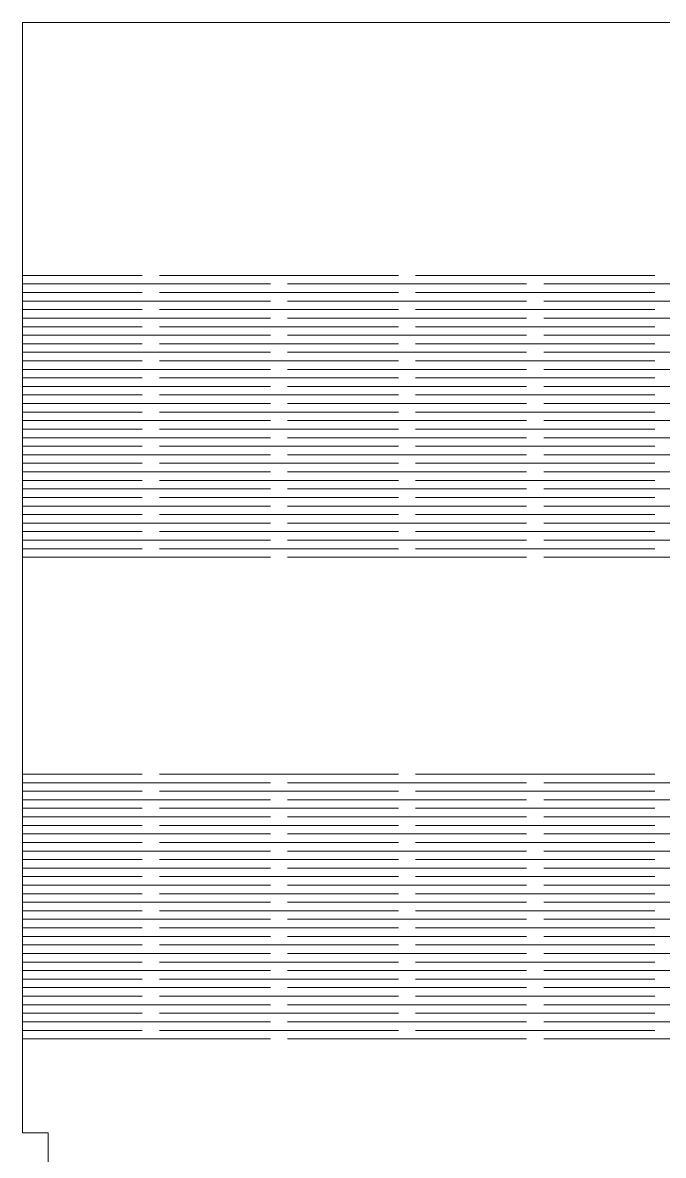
# Model space of a CAD drawing. Header units: centimetres. Extents: x -55.8 to 27.7, y -32.1 to 37.5.
# Drawn here: x -49.29 to -41.79, y -18.95 to -5.68 of the extents above; entities that cross this region are included whole.
import ezdxf

# ---------------------------------------------------------------- set-up
doc = ezdxf.new("R2010")
doc.units = ezdxf.units.CM
doc.header["$MEASUREMENT"] = 0
doc.layers.add('Grab', color=7, linetype='Continuous')

msp = doc.modelspace()

# ---------------------------------------------------------------- linework, layer by layer
at = {"layer": 'Grab', "color": 1, "lineweight": 9}
for points in [[(-22.31111, -5.68445), (-22.31111, -5.68445), (-49.29111, -5.68445), (-49.29111, -5.68445)], [(-49.29111, -5.68445), (-49.29111, -5.68445), (-49.29111, -17.68445), (-49.29111, -17.68445)], [(-49.29111, -17.68445), (-49.29111, -17.68445), (-49.29111, -18.68445), (-49.29111, -18.68445)], [(-49.29111, -18.68445), (-49.29111, -18.68445), (-48.99111, -18.68445), (-48.99111, -18.68445)], [(-48.99111, -18.68445), (-48.99111, -18.68445), (-48.99111, -19.67445), (-48.99111, -19.67445)]]:
    msp.add_open_spline(points, degree=3, dxfattribs=at)
at = {"layer": 'Grab', "color": 3, "lineweight": 9}
for points in [[(-49.29111, -8.64445), (-49.29111, -8.64445), (-47.89111, -8.64445), (-47.89111, -8.64445)], [(-49.29111, -8.74445), (-49.29111, -8.74445), (-46.39111, -8.74445), (-46.39111, -8.74445)], [(-47.69111, -8.64445), (-47.69111, -8.64445), (-44.89111, -8.64445), (-44.89111, -8.64445)], [(-46.19111, -8.74445), (-46.19111, -8.74445), (-43.39111, -8.74445), (-43.39111, -8.74445)], [(-44.69111, -8.64445), (-44.69111, -8.64445), (-41.89111, -8.64445), (-41.89111, -8.64445)], [(-43.19111, -8.74445), (-43.19111, -8.74445), (-40.39111, -8.74445), (-40.39111, -8.74445)], [(-49.29111, -8.84445), (-49.29111, -8.84445), (-47.89111, -8.84445), (-47.89111, -8.84445)], [(-47.69111, -8.84445), (-47.69111, -8.84445), (-44.89111, -8.84445), (-44.89111, -8.84445)], [(-44.69111, -8.84445), (-44.69111, -8.84445), (-41.89111, -8.84445), (-41.89111, -8.84445)], [(-49.29111, -8.94445), (-49.29111, -8.94445), (-46.39111, -8.94445), (-46.39111, -8.94445)], [(-46.19111, -8.94445), (-46.19111, -8.94445), (-43.39111, -8.94445), (-43.39111, -8.94445)], [(-43.19111, -8.94445), (-43.19111, -8.94445), (-40.39111, -8.94445), (-40.39111, -8.94445)], [(-49.29111, -9.04445), (-49.29111, -9.04445), (-47.89111, -9.04445), (-47.89111, -9.04445)], [(-49.29111, -9.14445), (-49.29111, -9.14445), (-46.39111, -9.14445), (-46.39111, -9.14445)], [(-47.69111, -9.04445), (-47.69111, -9.04445), (-44.89111, -9.04445), (-44.89111, -9.04445)], [(-46.19111, -9.14445), (-46.19111, -9.14445), (-43.39111, -9.14445), (-43.39111, -9.14445)], [(-44.69111, -9.04445), (-44.69111, -9.04445), (-41.89111, -9.04445), (-41.89111, -9.04445)], [(-43.19111, -9.14445), (-43.19111, -9.14445), (-40.39111, -9.14445), (-40.39111, -9.14445)], [(-49.29111, -9.24445), (-49.29111, -9.24445), (-47.89111, -9.24445), (-47.89111, -9.24445)], [(-47.69111, -9.24445), (-47.69111, -9.24445), (-44.89111, -9.24445), (-44.89111, -9.24445)], [(-44.69111, -9.24445), (-44.69111, -9.24445), (-41.89111, -9.24445), (-41.89111, -9.24445)], [(-49.29111, -9.34445), (-49.29111, -9.34445), (-46.39111, -9.34445), (-46.39111, -9.34445)], [(-46.19111, -9.34445), (-46.19111, -9.34445), (-43.39111, -9.34445), (-43.39111, -9.34445)], [(-43.19111, -9.34445), (-43.19111, -9.34445), (-40.39111, -9.34445), (-40.39111, -9.34445)], [(-49.29111, -9.44445), (-49.29111, -9.44445), (-47.89111, -9.44445), (-47.89111, -9.44445)], [(-49.29111, -9.54445), (-49.29111, -9.54445), (-46.39111, -9.54445), (-46.39111, -9.54445)], [(-47.69111, -9.44445), (-47.69111, -9.44445), (-44.89111, -9.44445), (-44.89111, -9.44445)], [(-46.19111, -9.54445), (-46.19111, -9.54445), (-43.39111, -9.54445), (-43.39111, -9.54445)], [(-44.69111, -9.44445), (-44.69111, -9.44445), (-41.89111, -9.44445), (-41.89111, -9.44445)], [(-43.19111, -9.54445), (-43.19111, -9.54445), (-40.39111, -9.54445), (-40.39111, -9.54445)], [(-49.29111, -9.64445), (-49.29111, -9.64445), (-47.89111, -9.64445), (-47.89111, -9.64445)], [(-47.69111, -9.64445), (-47.69111, -9.64445), (-44.89111, -9.64445), (-44.89111, -9.64445)], [(-44.69111, -9.64445), (-44.69111, -9.64445), (-41.89111, -9.64445), (-41.89111, -9.64445)], [(-49.29111, -9.74445), (-49.29111, -9.74445), (-46.39111, -9.74445), (-46.39111, -9.74445)], [(-46.19111, -9.74445), (-46.19111, -9.74445), (-43.39111, -9.74445), (-43.39111, -9.74445)], [(-43.19111, -9.74445), (-43.19111, -9.74445), (-40.39111, -9.74445), (-40.39111, -9.74445)], [(-49.29111, -9.84445), (-49.29111, -9.84445), (-47.89111, -9.84445), (-47.89111, -9.84445)], [(-49.29111, -9.94445), (-49.29111, -9.94445), (-46.39111, -9.94445), (-46.39111, -9.94445)], [(-47.69111, -9.84445), (-47.69111, -9.84445), (-44.89111, -9.84445), (-44.89111, -9.84445)], [(-46.19111, -9.94445), (-46.19111, -9.94445), (-43.39111, -9.94445), (-43.39111, -9.94445)], [(-44.69111, -9.84445), (-44.69111, -9.84445), (-41.89111, -9.84445), (-41.89111, -9.84445)], [(-43.19111, -9.94445), (-43.19111, -9.94445), (-40.39111, -9.94445), (-40.39111, -9.94445)], [(-49.29111, -10.04445), (-49.29111, -10.04445), (-47.89111, -10.04445), (-47.89111, -10.04445)], [(-47.69111, -10.04445), (-47.69111, -10.04445), (-44.89111, -10.04445), (-44.89111, -10.04445)], [(-44.69111, -10.04445), (-44.69111, -10.04445), (-41.89111, -10.04445), (-41.89111, -10.04445)], [(-49.29111, -10.14445), (-49.29111, -10.14445), (-46.39111, -10.14445), (-46.39111, -10.14445)], [(-46.19111, -10.14445), (-46.19111, -10.14445), (-43.39111, -10.14445), (-43.39111, -10.14445)], [(-43.19111, -10.14445), (-43.19111, -10.14445), (-40.39111, -10.14445), (-40.39111, -10.14445)], [(-49.29111, -10.24445), (-49.29111, -10.24445), (-47.89111, -10.24445), (-47.89111, -10.24445)], [(-49.29111, -10.34445), (-49.29111, -10.34445), (-46.39111, -10.34445), (-46.39111, -10.34445)], [(-47.69111, -10.24445), (-47.69111, -10.24445), (-44.89111, -10.24445), (-44.89111, -10.24445)], [(-46.19111, -10.34445), (-46.19111, -10.34445), (-43.39111, -10.34445), (-43.39111, -10.34445)], [(-44.69111, -10.24445), (-44.69111, -10.24445), (-41.89111, -10.24445), (-41.89111, -10.24445)], [(-43.19111, -10.34445), (-43.19111, -10.34445), (-40.39111, -10.34445), (-40.39111, -10.34445)], [(-49.29111, -10.44445), (-49.29111, -10.44445), (-47.89111, -10.44445), (-47.89111, -10.44445)], [(-47.69111, -10.44445), (-47.69111, -10.44445), (-44.89111, -10.44445), (-44.89111, -10.44445)], [(-44.69111, -10.44445), (-44.69111, -10.44445), (-41.89111, -10.44445), (-41.89111, -10.44445)], [(-49.29111, -10.54445), (-49.29111, -10.54445), (-46.39111, -10.54445), (-46.39111, -10.54445)], [(-46.19111, -10.54445), (-46.19111, -10.54445), (-43.39111, -10.54445), (-43.39111, -10.54445)], [(-43.19111, -10.54445), (-43.19111, -10.54445), (-40.39111, -10.54445), (-40.39111, -10.54445)], [(-49.29111, -10.64445), (-49.29111, -10.64445), (-47.89111, -10.64445), (-47.89111, -10.64445)], [(-47.69111, -10.64445), (-47.69111, -10.64445), (-44.89111, -10.64445), (-44.89111, -10.64445)], [(-44.69111, -10.64445), (-44.69111, -10.64445), (-41.89111, -10.64445), (-41.89111, -10.64445)], [(-49.29111, -10.74445), (-49.29111, -10.74445), (-46.39111, -10.74445), (-46.39111, -10.74445)], [(-49.29111, -10.84445), (-49.29111, -10.84445), (-47.89111, -10.84445), (-47.89111, -10.84445)], [(-47.69111, -10.84445), (-47.69111, -10.84445), (-44.89111, -10.84445), (-44.89111, -10.84445)], [(-46.19111, -10.74445), (-46.19111, -10.74445), (-43.39111, -10.74445), (-43.39111, -10.74445)], [(-44.69111, -10.84445), (-44.69111, -10.84445), (-41.89111, -10.84445), (-41.89111, -10.84445)], [(-43.19111, -10.74445), (-43.19111, -10.74445), (-40.39111, -10.74445), (-40.39111, -10.74445)], [(-49.29111, -10.94445), (-49.29111, -10.94445), (-46.39111, -10.94445), (-46.39111, -10.94445)], [(-46.19111, -10.94445), (-46.19111, -10.94445), (-43.39111, -10.94445), (-43.39111, -10.94445)], [(-43.19111, -10.94445), (-43.19111, -10.94445), (-40.39111, -10.94445), (-40.39111, -10.94445)], [(-49.29111, -11.04445), (-49.29111, -11.04445), (-47.89111, -11.04445), (-47.89111, -11.04445)], [(-47.69111, -11.04445), (-47.69111, -11.04445), (-44.89111, -11.04445), (-44.89111, -11.04445)], [(-44.69111, -11.04445), (-44.69111, -11.04445), (-41.89111, -11.04445), (-41.89111, -11.04445)], [(-49.29111, -11.14445), (-49.29111, -11.14445), (-46.39111, -11.14445), (-46.39111, -11.14445)], [(-49.29111, -11.24445), (-49.29111, -11.24445), (-47.89111, -11.24445), (-47.89111, -11.24445)], [(-47.69111, -11.24445), (-47.69111, -11.24445), (-44.89111, -11.24445), (-44.89111, -11.24445)], [(-46.19111, -11.14445), (-46.19111, -11.14445), (-43.39111, -11.14445), (-43.39111, -11.14445)], [(-44.69111, -11.24445), (-44.69111, -11.24445), (-41.89111, -11.24445), (-41.89111, -11.24445)], [(-43.19111, -11.14445), (-43.19111, -11.14445), (-40.39111, -11.14445), (-40.39111, -11.14445)], [(-49.29111, -11.34445), (-49.29111, -11.34445), (-46.39111, -11.34445), (-46.39111, -11.34445)], [(-46.19111, -11.34445), (-46.19111, -11.34445), (-43.39111, -11.34445), (-43.39111, -11.34445)], [(-43.19111, -11.34445), (-43.19111, -11.34445), (-40.39111, -11.34445), (-40.39111, -11.34445)], [(-49.29111, -11.44445), (-49.29111, -11.44445), (-47.89111, -11.44445), (-47.89111, -11.44445)], [(-47.69111, -11.44445), (-47.69111, -11.44445), (-44.89111, -11.44445), (-44.89111, -11.44445)], [(-44.69111, -11.44445), (-44.69111, -11.44445), (-41.89111, -11.44445), (-41.89111, -11.44445)], [(-49.29111, -11.54445), (-49.29111, -11.54445), (-46.39111, -11.54445), (-46.39111, -11.54445)], [(-49.29111, -11.64445), (-49.29111, -11.64445), (-47.89111, -11.64445), (-47.89111, -11.64445)], [(-47.69111, -11.64445), (-47.69111, -11.64445), (-44.89111, -11.64445), (-44.89111, -11.64445)], [(-46.19111, -11.54445), (-46.19111, -11.54445), (-43.39111, -11.54445), (-43.39111, -11.54445)], [(-44.69111, -11.64445), (-44.69111, -11.64445), (-41.89111, -11.64445), (-41.89111, -11.64445)], [(-43.19111, -11.54445), (-43.19111, -11.54445), (-40.39111, -11.54445), (-40.39111, -11.54445)], [(-49.29111, -11.74445), (-49.29111, -11.74445), (-46.39111, -11.74445), (-46.39111, -11.74445)], [(-46.19111, -11.74445), (-46.19111, -11.74445), (-43.39111, -11.74445), (-43.39111, -11.74445)], [(-43.19111, -11.74445), (-43.19111, -11.74445), (-40.39111, -11.74445), (-40.39111, -11.74445)], [(-49.29111, -11.84445), (-49.29111, -11.84445), (-47.89111, -11.84445), (-47.89111, -11.84445)], [(-47.69111, -11.84445), (-47.69111, -11.84445), (-44.89111, -11.84445), (-44.89111, -11.84445)], [(-44.69111, -11.84445), (-44.69111, -11.84445), (-41.89111, -11.84445), (-41.89111, -11.84445)], [(-49.29111, -11.94445), (-49.29111, -11.94445), (-46.39111, -11.94445), (-46.39111, -11.94445)], [(-46.19111, -11.94445), (-46.19111, -11.94445), (-43.39111, -11.94445), (-43.39111, -11.94445)], [(-43.19111, -11.94445), (-43.19111, -11.94445), (-40.39111, -11.94445), (-40.39111, -11.94445)], [(-49.29111, -14.48445), (-49.29111, -14.48445), (-47.89111, -14.48445), (-47.89111, -14.48445)], [(-49.29111, -14.58445), (-49.29111, -14.58445), (-46.39111, -14.58445), (-46.39111, -14.58445)], [(-47.69111, -14.48445), (-47.69111, -14.48445), (-44.89111, -14.48445), (-44.89111, -14.48445)], [(-46.19111, -14.58445), (-46.19111, -14.58445), (-43.39111, -14.58445), (-43.39111, -14.58445)], [(-44.69111, -14.48445), (-44.69111, -14.48445), (-41.89111, -14.48445), (-41.89111, -14.48445)], [(-43.19111, -14.58445), (-43.19111, -14.58445), (-40.39111, -14.58445), (-40.39111, -14.58445)], [(-49.29111, -14.68445), (-49.29111, -14.68445), (-47.89111, -14.68445), (-47.89111, -14.68445)], [(-47.69111, -14.68445), (-47.69111, -14.68445), (-44.89111, -14.68445), (-44.89111, -14.68445)], [(-44.69111, -14.68445), (-44.69111, -14.68445), (-41.89111, -14.68445), (-41.89111, -14.68445)], [(-49.29111, -14.78445), (-49.29111, -14.78445), (-46.39111, -14.78445), (-46.39111, -14.78445)], [(-46.19111, -14.78445), (-46.19111, -14.78445), (-43.39111, -14.78445), (-43.39111, -14.78445)], [(-43.19111, -14.78445), (-43.19111, -14.78445), (-40.39111, -14.78445), (-40.39111, -14.78445)], [(-49.29111, -14.88445), (-49.29111, -14.88445), (-47.89111, -14.88445), (-47.89111, -14.88445)], [(-49.29111, -14.98445), (-49.29111, -14.98445), (-46.39111, -14.98445), (-46.39111, -14.98445)], [(-47.69111, -14.88445), (-47.69111, -14.88445), (-44.89111, -14.88445), (-44.89111, -14.88445)], [(-46.19111, -14.98445), (-46.19111, -14.98445), (-43.39111, -14.98445), (-43.39111, -14.98445)], [(-44.69111, -14.88445), (-44.69111, -14.88445), (-41.89111, -14.88445), (-41.89111, -14.88445)], [(-43.19111, -14.98445), (-43.19111, -14.98445), (-40.39111, -14.98445), (-40.39111, -14.98445)], [(-49.29111, -15.08445), (-49.29111, -15.08445), (-47.89111, -15.08445), (-47.89111, -15.08445)], [(-47.69111, -15.08445), (-47.69111, -15.08445), (-44.89111, -15.08445), (-44.89111, -15.08445)], [(-44.69111, -15.08445), (-44.69111, -15.08445), (-41.89111, -15.08445), (-41.89111, -15.08445)], [(-49.29111, -15.18445), (-49.29111, -15.18445), (-46.39111, -15.18445), (-46.39111, -15.18445)], [(-46.19111, -15.18445), (-46.19111, -15.18445), (-43.39111, -15.18445), (-43.39111, -15.18445)], [(-43.19111, -15.18445), (-43.19111, -15.18445), (-40.39111, -15.18445), (-40.39111, -15.18445)], [(-49.29111, -15.28445), (-49.29111, -15.28445), (-47.89111, -15.28445), (-47.89111, -15.28445)], [(-49.29111, -15.38445), (-49.29111, -15.38445), (-46.39111, -15.38445), (-46.39111, -15.38445)], [(-47.69111, -15.28445), (-47.69111, -15.28445), (-44.89111, -15.28445), (-44.89111, -15.28445)], [(-46.19111, -15.38445), (-46.19111, -15.38445), (-43.39111, -15.38445), (-43.39111, -15.38445)], [(-44.69111, -15.28445), (-44.69111, -15.28445), (-41.89111, -15.28445), (-41.89111, -15.28445)], [(-43.19111, -15.38445), (-43.19111, -15.38445), (-40.39111, -15.38445), (-40.39111, -15.38445)], [(-49.29111, -15.48445), (-49.29111, -15.48445), (-47.89111, -15.48445), (-47.89111, -15.48445)], [(-47.69111, -15.48445), (-47.69111, -15.48445), (-44.89111, -15.48445), (-44.89111, -15.48445)], [(-44.69111, -15.48445), (-44.69111, -15.48445), (-41.89111, -15.48445), (-41.89111, -15.48445)], [(-49.29111, -15.58445), (-49.29111, -15.58445), (-46.39111, -15.58445), (-46.39111, -15.58445)], [(-46.19111, -15.58445), (-46.19111, -15.58445), (-43.39111, -15.58445), (-43.39111, -15.58445)], [(-43.19111, -15.58445), (-43.19111, -15.58445), (-40.39111, -15.58445), (-40.39111, -15.58445)], [(-49.29111, -15.68445), (-49.29111, -15.68445), (-47.89111, -15.68445), (-47.89111, -15.68445)], [(-47.69111, -15.68445), (-47.69111, -15.68445), (-44.89111, -15.68445), (-44.89111, -15.68445)], [(-44.69111, -15.68445), (-44.69111, -15.68445), (-41.89111, -15.68445), (-41.89111, -15.68445)], [(-49.29111, -15.78445), (-49.29111, -15.78445), (-46.39111, -15.78445), (-46.39111, -15.78445)], [(-49.29111, -15.88445), (-49.29111, -15.88445), (-47.89111, -15.88445), (-47.89111, -15.88445)], [(-47.69111, -15.88445), (-47.69111, -15.88445), (-44.89111, -15.88445), (-44.89111, -15.88445)], [(-46.19111, -15.78445), (-46.19111, -15.78445), (-43.39111, -15.78445), (-43.39111, -15.78445)], [(-44.69111, -15.88445), (-44.69111, -15.88445), (-41.89111, -15.88445), (-41.89111, -15.88445)], [(-43.19111, -15.78445), (-43.19111, -15.78445), (-40.39111, -15.78445), (-40.39111, -15.78445)], [(-49.29111, -15.98445), (-49.29111, -15.98445), (-46.39111, -15.98445), (-46.39111, -15.98445)], [(-46.19111, -15.98445), (-46.19111, -15.98445), (-43.39111, -15.98445), (-43.39111, -15.98445)], [(-43.19111, -15.98445), (-43.19111, -15.98445), (-40.39111, -15.98445), (-40.39111, -15.98445)], [(-49.29111, -16.08445), (-49.29111, -16.08445), (-47.89111, -16.08445), (-47.89111, -16.08445)], [(-47.69111, -16.08445), (-47.69111, -16.08445), (-44.89111, -16.08445), (-44.89111, -16.08445)], [(-44.69111, -16.08445), (-44.69111, -16.08445), (-41.89111, -16.08445), (-41.89111, -16.08445)], [(-49.29111, -16.18445), (-49.29111, -16.18445), (-46.39111, -16.18445), (-46.39111, -16.18445)], [(-49.29111, -16.28445), (-49.29111, -16.28445), (-47.89111, -16.28445), (-47.89111, -16.28445)], [(-47.69111, -16.28445), (-47.69111, -16.28445), (-44.89111, -16.28445), (-44.89111, -16.28445)], [(-46.19111, -16.18445), (-46.19111, -16.18445), (-43.39111, -16.18445), (-43.39111, -16.18445)], [(-44.69111, -16.28445), (-44.69111, -16.28445), (-41.89111, -16.28445), (-41.89111, -16.28445)], [(-43.19111, -16.18445), (-43.19111, -16.18445), (-40.39111, -16.18445), (-40.39111, -16.18445)], [(-49.29111, -16.38445), (-49.29111, -16.38445), (-46.39111, -16.38445), (-46.39111, -16.38445)], [(-46.19111, -16.38445), (-46.19111, -16.38445), (-43.39111, -16.38445), (-43.39111, -16.38445)], [(-43.19111, -16.38445), (-43.19111, -16.38445), (-40.39111, -16.38445), (-40.39111, -16.38445)], [(-49.29111, -16.48445), (-49.29111, -16.48445), (-47.89111, -16.48445), (-47.89111, -16.48445)], [(-47.69111, -16.48445), (-47.69111, -16.48445), (-44.89111, -16.48445), (-44.89111, -16.48445)], [(-44.69111, -16.48445), (-44.69111, -16.48445), (-41.89111, -16.48445), (-41.89111, -16.48445)], [(-49.29111, -16.58445), (-49.29111, -16.58445), (-46.39111, -16.58445), (-46.39111, -16.58445)], [(-49.29111, -16.68445), (-49.29111, -16.68445), (-47.89111, -16.68445), (-47.89111, -16.68445)], [(-47.69111, -16.68445), (-47.69111, -16.68445), (-44.89111, -16.68445), (-44.89111, -16.68445)], [(-46.19111, -16.58445), (-46.19111, -16.58445), (-43.39111, -16.58445), (-43.39111, -16.58445)], [(-44.69111, -16.68445), (-44.69111, -16.68445), (-41.89111, -16.68445), (-41.89111, -16.68445)], [(-43.19111, -16.58445), (-43.19111, -16.58445), (-40.39111, -16.58445), (-40.39111, -16.58445)], [(-49.29111, -16.78445), (-49.29111, -16.78445), (-46.39111, -16.78445), (-46.39111, -16.78445)], [(-46.19111, -16.78445), (-46.19111, -16.78445), (-43.39111, -16.78445), (-43.39111, -16.78445)], [(-43.19111, -16.78445), (-43.19111, -16.78445), (-40.39111, -16.78445), (-40.39111, -16.78445)], [(-49.29111, -16.88445), (-49.29111, -16.88445), (-47.89111, -16.88445), (-47.89111, -16.88445)], [(-47.69111, -16.88445), (-47.69111, -16.88445), (-44.89111, -16.88445), (-44.89111, -16.88445)], [(-44.69111, -16.88445), (-44.69111, -16.88445), (-41.89111, -16.88445), (-41.89111, -16.88445)], [(-49.29111, -16.98445), (-49.29111, -16.98445), (-46.39111, -16.98445), (-46.39111, -16.98445)], [(-49.29111, -17.08445), (-49.29111, -17.08445), (-47.89111, -17.08445), (-47.89111, -17.08445)], [(-47.69111, -17.08445), (-47.69111, -17.08445), (-44.89111, -17.08445), (-44.89111, -17.08445)], [(-46.19111, -16.98445), (-46.19111, -16.98445), (-43.39111, -16.98445), (-43.39111, -16.98445)], [(-44.69111, -17.08445), (-44.69111, -17.08445), (-41.89111, -17.08445), (-41.89111, -17.08445)], [(-43.19111, -16.98445), (-43.19111, -16.98445), (-40.39111, -16.98445), (-40.39111, -16.98445)], [(-49.29111, -17.18445), (-49.29111, -17.18445), (-46.39111, -17.18445), (-46.39111, -17.18445)], [(-46.19111, -17.18445), (-46.19111, -17.18445), (-43.39111, -17.18445), (-43.39111, -17.18445)], [(-43.19111, -17.18445), (-43.19111, -17.18445), (-40.39111, -17.18445), (-40.39111, -17.18445)], [(-49.29111, -17.28445), (-49.29111, -17.28445), (-47.89111, -17.28445), (-47.89111, -17.28445)], [(-47.69111, -17.28445), (-47.69111, -17.28445), (-44.89111, -17.28445), (-44.89111, -17.28445)], [(-44.69111, -17.28445), (-44.69111, -17.28445), (-41.89111, -17.28445), (-41.89111, -17.28445)], [(-49.29111, -17.38445), (-49.29111, -17.38445), (-46.39111, -17.38445), (-46.39111, -17.38445)], [(-49.29111, -17.48445), (-49.29111, -17.48445), (-47.89111, -17.48445), (-47.89111, -17.48445)], [(-47.69111, -17.48445), (-47.69111, -17.48445), (-44.89111, -17.48445), (-44.89111, -17.48445)], [(-46.19111, -17.38445), (-46.19111, -17.38445), (-43.39111, -17.38445), (-43.39111, -17.38445)], [(-44.69111, -17.48445), (-44.69111, -17.48445), (-41.89111, -17.48445), (-41.89111, -17.48445)], [(-43.19111, -17.38445), (-43.19111, -17.38445), (-40.39111, -17.38445), (-40.39111, -17.38445)], [(-49.29111, -17.58445), (-49.29111, -17.58445), (-46.39111, -17.58445), (-46.39111, -17.58445)], [(-46.19111, -17.58445), (-46.19111, -17.58445), (-43.39111, -17.58445), (-43.39111, -17.58445)], [(-43.19111, -17.58445), (-43.19111, -17.58445), (-40.39111, -17.58445), (-40.39111, -17.58445)]]:
    msp.add_open_spline(points, degree=3, dxfattribs=at)

doc.saveas('drawing.dxf')
